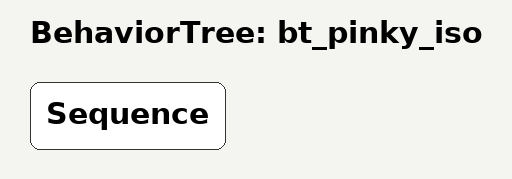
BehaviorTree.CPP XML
<?xml version="1.0" encoding="UTF-8"?>
<root BTCPP_format="4"
  main_tree_to_execute="bt_pinky_iso"

>
  <include path="bt_scoring.xml"/>
  <BehaviorTree ID="bt_pinky_iso"
  >
    <Sequence>

    </Sequence>
  </BehaviorTree>
</root>
